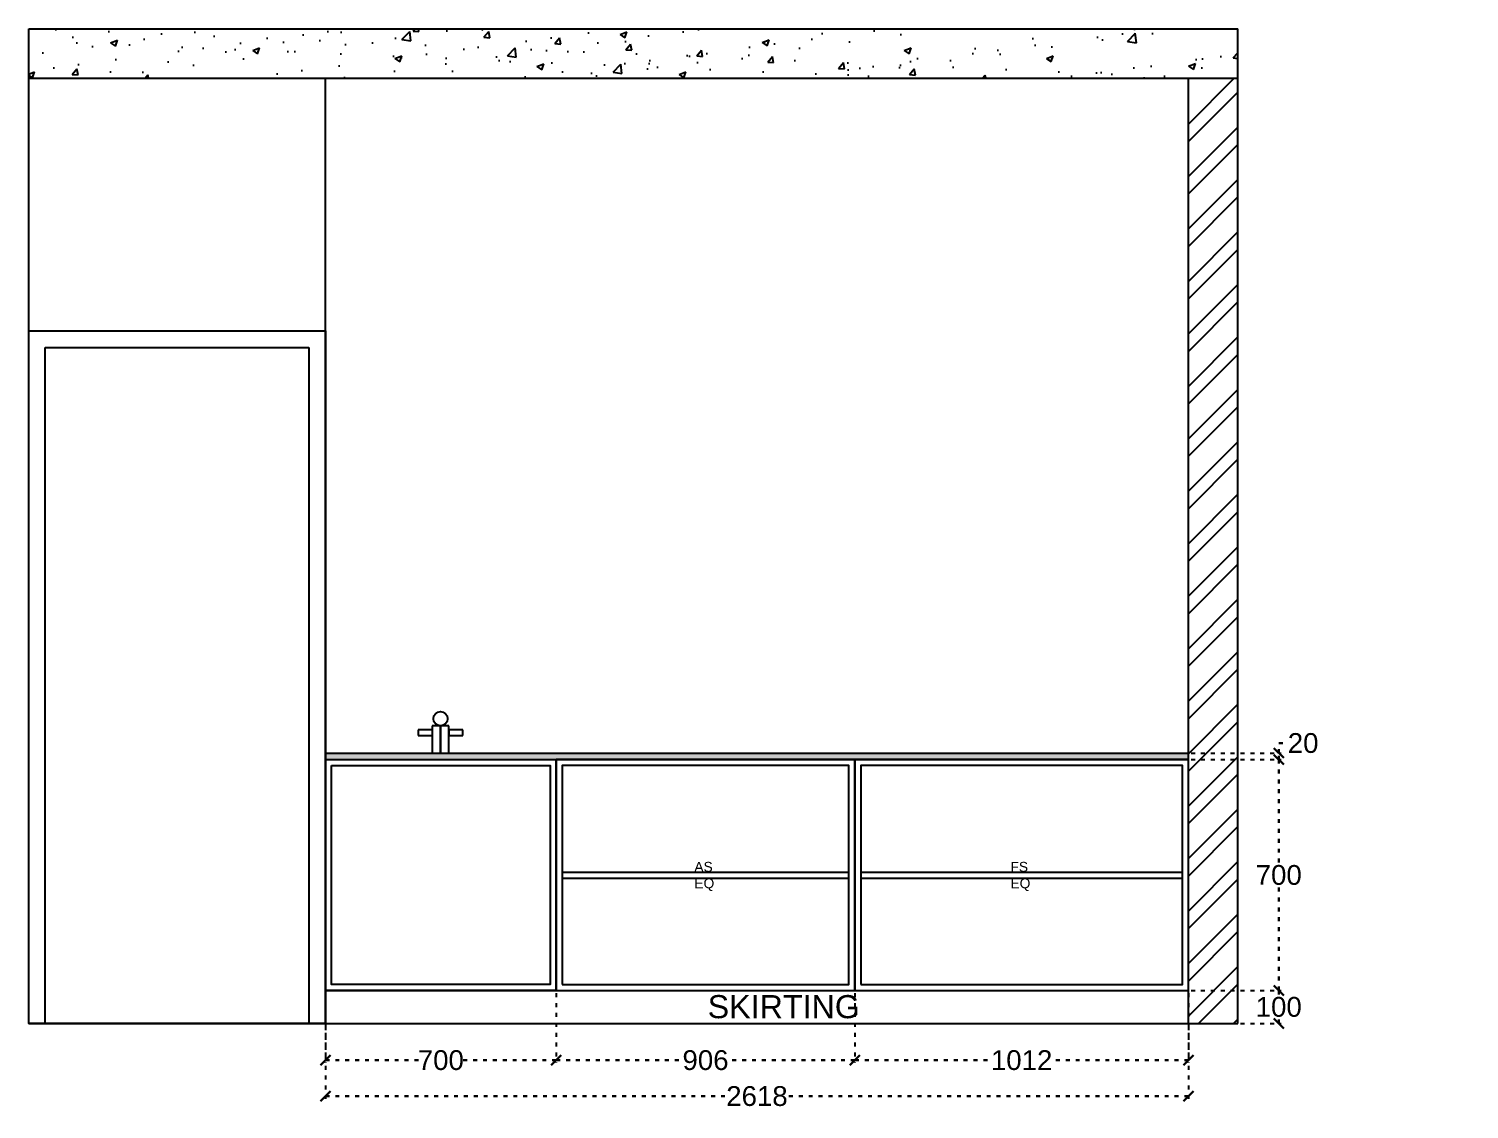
# Model space of a CAD drawing. Header units: millimetres. Extents: x 220712 to 1505573, y -354410 to 241923.
# Drawn here: x 236262 to 240632, y 90623 to 93899 of the extents above; entities that cross this region are included whole.
import ezdxf

# ---------------------------------------------------------------- set-up
doc = ezdxf.new("R2010")
doc.units = ezdxf.units.MM
doc.header["$MEASUREMENT"] = 0
doc.linetypes.add('ACAD_ISO03W100', pattern=[30, 12, -18])
doc.layers.add('Walls', color=253, linetype='Continuous')
doc.layers.add('Words', color=7, linetype='Continuous')
doc.styles.get("Standard").update_dxf_attribs({"font": 'arial.ttf'})
doc.dimstyles.get("Standard").update_dxf_attribs({"dimtxt": 60, "dimasz": 30, "dimexe": 7.75, "dimexo": 8.13, "dimgap": 0.63, "dimtad": 0, "dimtih": 1, "dimtoh": 1, "dimdec": 0, "dimzin": 0, "dimtxsty": 'Standard', "dimblk": 'OBLIQUE', "dimcen": 2.25, "dimclrd": 1, "dimclre": 1, "dimclrt": 1, "dimadec": 0, "dimazin": 0, "dimtfac": 1, "dimtdec": 0, "dimtofl": 0, "dimtmove": 0, "dimatfit": 3, "dimfxl": 1, "dimtolj": 1, "dimtzin": 0, "dimlwd": 30, "dimarcsym": 0})

# ---------------------------------------------------------------- blocks, each defined once
blk = doc.blocks.new('_Oblique')
at = {"color": 0, "linetype": 'ByBlock', "lineweight": -2}
blk.add_line((-0.5, -0.5), (0.5, 0.5), dxfattribs=at)
blk = doc.blocks.new('*D1401')
at = {"layer": 'Defpoints', "color": 0, "linetype": 'ACAD_ISO03W100', "transparency": 16777216}
for p in [(237162, 90983), (237862, 90983), (237862, 90771.5)]:
    blk.add_point(p, dxfattribs=at)
at = {"layer": 'Walls', "color": 1, "linetype": 'ACAD_ISO03W100', "lineweight": -2, "transparency": 16777216}
for p, q in [((237162, 90974.9), (237162, 90763.7)), ((237862, 90974.9), (237862, 90763.7))]:
    blk.add_line(p, q, dxfattribs=at)
at = {"layer": 'Walls', "color": 1, "linetype": 'ACAD_ISO03W100', "lineweight": 30, "transparency": 16777216}
for p, q in [((237162, 90771.5), (237445.4, 90771.5)), ((237862, 90771.5), (237578.6, 90771.5))]:
    blk.add_line(p, q, dxfattribs=at)
at = {"layer": 'Walls', "color": 1, "linetype": 'ACAD_ISO03W100', "lineweight": 30, "transparency": 16777216, "xscale": 30, "yscale": 30, "zscale": 30, "rotation": 180}
blk.add_blockref('_Oblique', (237162, 90771.5), dxfattribs=at)
at = {"layer": 'Walls', "color": 1, "linetype": 'ACAD_ISO03W100', "lineweight": 30, "transparency": 16777216, "xscale": 30, "yscale": 30, "zscale": 30}
blk.add_blockref('_Oblique', (237862, 90771.5), dxfattribs=at)
at = {"layer": 'Walls', "color": 1, "linetype": 'ACAD_ISO03W100', "transparency": 16777216, "insert": (237512, 90771.5), "char_height": 60, "attachment_point": 5}
blk.add_mtext('\\A1;700', dxfattribs=at)
blk = doc.blocks.new('*D1398')
at = {"layer": 'Defpoints', "color": 0, "linetype": 'ACAD_ISO03W100', "transparency": 16777216}
for p in [(237862, 90983), (238768, 90983), (238768, 90771.5)]:
    blk.add_point(p, dxfattribs=at)
at = {"layer": 'Walls', "color": 1, "linetype": 'ACAD_ISO03W100', "lineweight": -2, "transparency": 16777216}
for p, q in [((237862, 90974.9), (237862, 90763.7)), ((238768, 90974.9), (238768, 90763.7))]:
    blk.add_line(p, q, dxfattribs=at)
at = {"layer": 'Walls', "color": 1, "linetype": 'ACAD_ISO03W100', "lineweight": 30, "transparency": 16777216}
for p, q in [((237862, 90771.5), (238248.1, 90771.5)), ((238768, 90771.5), (238381.9, 90771.5))]:
    blk.add_line(p, q, dxfattribs=at)
at = {"layer": 'Walls', "color": 1, "linetype": 'ACAD_ISO03W100', "lineweight": 30, "transparency": 16777216, "xscale": 30, "yscale": 30, "zscale": 30, "rotation": 180}
blk.add_blockref('_Oblique', (237862, 90771.5), dxfattribs=at)
at = {"layer": 'Walls', "color": 1, "linetype": 'ACAD_ISO03W100', "lineweight": 30, "transparency": 16777216, "xscale": 30, "yscale": 30, "zscale": 30}
blk.add_blockref('_Oblique', (238768, 90771.5), dxfattribs=at)
at = {"layer": 'Walls', "color": 1, "linetype": 'ACAD_ISO03W100', "transparency": 16777216, "insert": (238315, 90771.5), "char_height": 60, "attachment_point": 5}
blk.add_mtext('\\A1;906', dxfattribs=at)
blk = doc.blocks.new('*D1397')
at = {"layer": 'Defpoints', "color": 0, "linetype": 'ACAD_ISO03W100', "transparency": 16777216}
for p in [(238768, 90983), (239780, 90983), (239780, 90771.5)]:
    blk.add_point(p, dxfattribs=at)
at = {"layer": 'Walls', "color": 1, "linetype": 'ACAD_ISO03W100', "lineweight": -2, "transparency": 16777216}
for p, q in [((238768, 90974.9), (238768, 90763.7)), ((239780, 90974.9), (239780, 90763.7))]:
    blk.add_line(p, q, dxfattribs=at)
at = {"layer": 'Walls', "color": 1, "linetype": 'ACAD_ISO03W100', "lineweight": 30, "transparency": 16777216}
for p, q in [((238768, 90771.5), (239186.9, 90771.5)), ((239780, 90771.5), (239361.1, 90771.5))]:
    blk.add_line(p, q, dxfattribs=at)
at = {"layer": 'Walls', "color": 1, "linetype": 'ACAD_ISO03W100', "lineweight": 30, "transparency": 16777216, "xscale": 30, "yscale": 30, "zscale": 30, "rotation": 180}
blk.add_blockref('_Oblique', (238768, 90771.5), dxfattribs=at)
at = {"layer": 'Walls', "color": 1, "linetype": 'ACAD_ISO03W100', "lineweight": 30, "transparency": 16777216, "xscale": 30, "yscale": 30, "zscale": 30}
blk.add_blockref('_Oblique', (239780, 90771.5), dxfattribs=at)
at = {"layer": 'Walls', "color": 1, "linetype": 'ACAD_ISO03W100', "transparency": 16777216, "insert": (239274, 90771.5), "char_height": 60, "attachment_point": 5}
blk.add_mtext('\\A1;1012', dxfattribs=at)
blk = doc.blocks.new('*D1399')
at = {"layer": 'Defpoints', "color": 0, "linetype": 'ACAD_ISO03W100', "transparency": 16777216}
for p in [(239780, 90983), (240054, 90983), (239780, 90883)]:
    blk.add_point(p, dxfattribs=at)
at = {"layer": 'Walls', "color": 1, "linetype": 'ACAD_ISO03W100', "lineweight": -2, "transparency": 16777216}
for p, q in [((239788.1, 90983), (240061.8, 90983)), ((239788.1, 90883), (240061.8, 90883))]:
    blk.add_line(p, q, dxfattribs=at)
at = {"layer": 'Walls', "color": 1, "linetype": 'ACAD_ISO03W100', "lineweight": 30, "transparency": 16777216}
for p, q in [((240054, 90983), (240054, 90964.3)), ((240054, 90883), (240054, 90901.7))]:
    blk.add_line(p, q, dxfattribs=at)
at = {"layer": 'Walls', "color": 1, "linetype": 'ACAD_ISO03W100', "lineweight": 30, "transparency": 16777216, "xscale": 30, "yscale": 30, "zscale": 30}
for p, rotation in [((240054, 90983), 90), ((240054, 90883), 270)]:
    blk.add_blockref('_Oblique', p, dxfattribs=dict(at, rotation=rotation))
at = {"layer": 'Walls', "color": 1, "linetype": 'ACAD_ISO03W100', "transparency": 16777216, "insert": (240054, 90933), "char_height": 60, "attachment_point": 5}
blk.add_mtext('\\A1;100', dxfattribs=at)
blk = doc.blocks.new('*D1400')
at = {"layer": 'Defpoints', "color": 0, "linetype": 'ACAD_ISO03W100', "transparency": 16777216}
for p in [(239780, 91683), (240054, 91683), (239780, 90983)]:
    blk.add_point(p, dxfattribs=at)
at = {"layer": 'Walls', "color": 1, "linetype": 'ACAD_ISO03W100', "lineweight": -2, "transparency": 16777216}
for p, q in [((239788.1, 91683), (240061.8, 91683)), ((239788.1, 90983), (240061.8, 90983))]:
    blk.add_line(p, q, dxfattribs=at)
at = {"layer": 'Walls', "color": 1, "linetype": 'ACAD_ISO03W100', "lineweight": 30, "transparency": 16777216}
for p, q in [((240054, 91683), (240054, 91364.3)), ((240054, 90983), (240054, 91301.7))]:
    blk.add_line(p, q, dxfattribs=at)
at = {"layer": 'Walls', "color": 1, "linetype": 'ACAD_ISO03W100', "lineweight": 30, "transparency": 16777216, "xscale": 30, "yscale": 30, "zscale": 30}
for p, rotation in [((240054, 91683), 90), ((240054, 90983), 270)]:
    blk.add_blockref('_Oblique', p, dxfattribs=dict(at, rotation=rotation))
at = {"layer": 'Walls', "color": 1, "linetype": 'ACAD_ISO03W100', "transparency": 16777216, "insert": (240054, 91333), "char_height": 60, "attachment_point": 5}
blk.add_mtext('\\A1;700', dxfattribs=at)
blk = doc.blocks.new('*D1402')
at = {"layer": 'Defpoints', "color": 0, "linetype": 'ACAD_ISO03W100', "transparency": 16777216}
for p in [(239780, 91703), (239780, 91683), (240054, 91703)]:
    blk.add_point(p, dxfattribs=at)
at = {"layer": 'Walls', "color": 1, "linetype": 'ACAD_ISO03W100', "lineweight": 30, "transparency": 16777216}
for p, q in [((240054, 91703), (240054, 91733)), ((240054, 91733), (240084, 91733)), ((240054, 91683), (240054, 91703))]:
    blk.add_line(p, q, dxfattribs=at)
at = {"layer": 'Walls', "color": 1, "linetype": 'ACAD_ISO03W100', "lineweight": -2, "transparency": 16777216}
for p, q in [((239788.1, 91703), (240061.8, 91703)), ((239788.1, 91683), (240061.8, 91683))]:
    blk.add_line(p, q, dxfattribs=at)
at = {"layer": 'Walls', "color": 1, "linetype": 'ACAD_ISO03W100', "lineweight": 30, "transparency": 16777216, "xscale": 30, "yscale": 30, "zscale": 30}
for p, rotation in [((240054, 91703), 90), ((240054, 91683), 270)]:
    blk.add_blockref('_Oblique', p, dxfattribs=dict(at, rotation=rotation))
at = {"layer": 'Walls', "color": 1, "linetype": 'ACAD_ISO03W100', "transparency": 16777216, "insert": (240128, 91733), "char_height": 60, "attachment_point": 5}
blk.add_mtext('\\A1;20', dxfattribs=at)
blk = doc.blocks.new('*D1403')
at = {"layer": 'Defpoints', "color": 0, "linetype": 'ACAD_ISO03W100', "transparency": 16777216}
for p in [(237162, 90883), (239780, 90883), (239780, 90662.5)]:
    blk.add_point(p, dxfattribs=at)
at = {"layer": 'Walls', "color": 1, "linetype": 'ACAD_ISO03W100', "lineweight": -2, "transparency": 16777216}
for p, q in [((237162, 90874.9), (237162, 90654.8)), ((239780, 90874.9), (239780, 90654.8))]:
    blk.add_line(p, q, dxfattribs=at)
at = {"layer": 'Walls', "color": 1, "linetype": 'ACAD_ISO03W100', "lineweight": 30, "transparency": 16777216}
for p, q in [((237162, 90662.5), (238380.2, 90662.5)), ((239780, 90662.5), (238561.8, 90662.5))]:
    blk.add_line(p, q, dxfattribs=at)
at = {"layer": 'Walls', "color": 1, "linetype": 'ACAD_ISO03W100', "lineweight": 30, "transparency": 16777216, "xscale": 30, "yscale": 30, "zscale": 30, "rotation": 180}
blk.add_blockref('_Oblique', (237162, 90662.5), dxfattribs=at)
at = {"layer": 'Walls', "color": 1, "linetype": 'ACAD_ISO03W100', "lineweight": 30, "transparency": 16777216, "xscale": 30, "yscale": 30, "zscale": 30}
blk.add_blockref('_Oblique', (239780, 90662.5), dxfattribs=at)
at = {"layer": 'Walls', "color": 1, "linetype": 'ACAD_ISO03W100', "transparency": 16777216, "insert": (238471, 90662.5), "char_height": 60, "attachment_point": 5}
blk.add_mtext('\\A1;2618', dxfattribs=at)

msp = doc.modelspace()

# ---------------------------------------------------------------- hatches: boundary and pattern name
at = {"layer": 'Walls', "true_color": 0xc7c8ca}
h = msp.add_hatch(dxfattribs=at)
h.set_pattern_fill('AR-CONC', color=9, scale=30)
h.set_pattern_definition([(50, (15137, -3662.5), (215.17805, -18.82564), [22.5, -247.5]), (355, (15137, -3662.5), (-41.6254, 225.65764), [18, -198]), (100.45144, (15154.93, -3664.07), (173.55265, 206.832), [19.12206, -210.34263]), (46.1842, (15137, -3602.5), (320.1724, -49.65578), [33.75, -371.25]), (96.63564, (15163.68, -3606.64), (280.3986, 292.2356), [28.6831, -315.51413]), (351.18416, (15137, -3602.5), (280.3986, 292.2356), [27, -297]), (21, (15167, -3617.5), (179.07212, -120.78567), [22.5, -247.5]), (326, (15167, -3617.5), (72.9946, 217.54501), [18, -198]), (71.45144, (15181.92, -3627.57), (252.06671, 96.75935), [19.12206, -210.34263]), (37.5, (15137, -3662.5), (3.647957, 99.868156), [0, -195.6, 0, -201, 0, -198.75]), (7.5, (15137, -3662.5), (78.92086, 118.323514), [0, -114.6, 0, -191.1, 0, -75.75]), (327.5, (15070.1, -3662.5), (160.14673, -6.766462), [0, -75, 0, -234, 0, -310.5]), (317.5, (15040.1, -3662.5), (174.95585, 30.031495), [0, -97.5, 0, -155.4, 0, -220.5])])
h.paths.add_polyline_path([(239930, 93749), (239930, 93899), (236262, 93899), (236262, 93749)])
at = {"layer": 'Walls', "linetype": 'ACAD_ISO03W100', "true_color": 0x636466}
h = msp.add_hatch(color=251, dxfattribs=at)
h.dxf.hatch_style = 1
h.paths.add_polyline_path([(244034.5, 91703), (241319.5, 91703), (241319.5, 91683), (244034.5, 91683)])
h.paths.add_polyline_path([(239780, 91703), (237162, 91703), (237162, 91683), (239780, 91683)])

# ---------------------------------------------------------------- linework, layer by layer
at = {"layer": 'Walls', "color": 18, "true_color": 0x000000}
for p, q in [((236262, 93899), (239930, 93899)), ((236262, 90883), (236262, 93899)), ((239930, 90883), (239930, 93899)), ((236262, 93749), (239930, 93749)), ((237162, 90883), (237162, 93749)), ((239780, 90883), (239780, 93749)), ((236262, 92983), (237162, 92983)), ((236312, 92933), (237112, 92933)), ((236312, 90883), (236312, 92933)), ((237112, 92933), (237112, 90883)), ((236262, 90883), (239930, 90883))]:
    msp.add_line(p, q, dxfattribs=at)
at = {"layer": 'Walls', "color": 9, "linetype": 'Continuous', "true_color": 0xc7c8ca}
for p, q in [((239780, 93610.3), (239918.7, 93749)), ((239780, 93557.3), (239930, 93707.3)), ((239780, 93451.2), (239930, 93601.2)), ((239780, 93398.2), (239930, 93548.2)), ((239780, 93292.1), (239930, 93442.1)), ((239780, 93239.1), (239930, 93389.1)), ((239780, 93133), (239930, 93283)), ((239780, 93080), (239930, 93230)), ((239780, 92973.9), (239930, 93123.9)), ((239780, 92920.9), (239930, 93070.9)), ((239780, 92814.8), (239930, 92964.8)), ((239780, 92761.8), (239930, 92911.8)), ((239780, 92655.7), (239930, 92805.7)), ((239780, 92602.7), (239930, 92752.7)), ((239780, 92496.6), (239930, 92646.6)), ((239780, 92443.6), (239930, 92593.6)), ((239780, 92337.5), (239930, 92487.5)), ((239780, 92284.5), (239930, 92434.5)), ((239780, 92178.4), (239930, 92328.4)), ((239780, 92125.4), (239930, 92275.4)), ((239780, 92019.3), (239930, 92169.3)), ((239780, 91966.3), (239930, 92116.3)), ((239780, 91860.2), (239930, 92010.2)), ((239780, 91807.2), (239930, 91957.2)), ((239780, 91701.1), (239930, 91851.1)), ((239780, 91648.1), (239930, 91798.1)), ((239780, 91542), (239930, 91692)), ((239780, 91489), (239930, 91639)), ((239780, 91382.9), (239930, 91532.9)), ((239780, 91329.9), (239930, 91479.9)), ((239780, 91223.8), (239930, 91373.8)), ((239780, 91170.8), (239930, 91320.8)), ((239780, 91064.7), (239930, 91214.7)), ((239780, 91011.7), (239930, 91161.7)), ((239780, 90905.6), (239930, 91055.6)), ((239810.4, 90883), (239930, 91002.6)), ((239916.5, 90883), (239930, 90896.5))]:
    msp.add_line(p, q, dxfattribs=at)
at = {"layer": 'Walls', "color": 18, "linetype": 'ByBlock', "true_color": 0x000000}
for p, q in [((237485.9, 91772.9), (237443, 91772.9)), ((237443, 91772.9), (237443, 91756.1)), ((237511, 91785.5), (237485.9, 91785.5)), ((237485.9, 91785.5), (237485.9, 91703)), ((237511, 91703), (237511, 91785.5)), ((237536, 91785.5), (237511, 91785.5)), ((237511, 91785.5), (237511, 91703)), ((237536, 91703), (237536, 91785.5)), ((237578.9, 91772.9), (237536, 91772.9)), ((237536, 91772.9), (237536, 91772.9)), ((237536, 91772.9), (237536, 91756.1)), ((237578.9, 91756.1), (237578.9, 91772.9)), ((237443, 91756.1), (237485.9, 91756.1)), ((237536, 91756.1), (237578.9, 91756.1))]:
    msp.add_line(p, q, dxfattribs=at)
at = {"layer": 'Walls', "color": 159, "true_color": 0x22346e}
for p, q in [((237162, 91703), (239780, 91703)), ((237162, 91683), (239780, 91683)), ((237862, 90983), (237862, 91683)), ((238768, 90983), (238768, 91683)), ((237880, 91342), (238750, 91342)), ((238786, 91342), (239762, 91342)), ((237880, 91324), (238750, 91324)), ((238786, 91324), (239762, 91324)), ((237162, 90983), (239780, 90983))]:
    msp.add_line(p, q, dxfattribs=at)
at = {"layer": 'Walls', "color": 18, "true_color": 0x000000}
msp.add_lwpolyline([(236262, 92983), (237162, 92983), (237162, 90883), (236262, 90883)], close=True, dxfattribs=at)
at = {"layer": 'Walls', "color": 159, "true_color": 0x22346e}
for points in [[(237162, 91683), (237862, 91683), (237862, 90983), (237162, 90983)], [(237862, 90983), (238768, 90983), (238768, 91683), (237862, 91683)], [(238768, 90983), (239780, 90983), (239780, 91683), (238768, 91683)], [(237180, 91665), (237844, 91665), (237844, 91001), (237180, 91001)], [(237880, 91001), (238750, 91001), (238750, 91665), (237880, 91665)], [(238786, 91001), (239762, 91001), (239762, 91665), (238786, 91665)]]:
    msp.add_lwpolyline(points, close=True, dxfattribs=at)
at = {"layer": 'Walls', "color": 18, "linetype": 'ByBlock', "true_color": 0x000000}
msp.add_circle((237511, 91807), 21.5, dxfattribs=at)

# ---------------------------------------------------------------- texts
at = {"insert": (238321.5, 90969), "char_height": 70, "attachment_point": 1}
msp.add_mtext_dynamic_manual_height_columns('SKIRTING', width=1609.978, gutter_width=12.5, heights=[0], dxfattribs=at)
at = {"layer": 'Words', "color": 0, "char_height": 30, "attachment_point": 1}
for s, insert in [('AS\\PEQ', (238281, 91373)), ('FS\\PEQ', (239240, 91373))]:
    msp.add_mtext_dynamic_manual_height_columns(s, width=1178.022, gutter_width=866.4, heights=[0], dxfattribs=dict(at, insert=insert))

# ---------------------------------------------------------------- dimensions: what is measured, and where the dimension line sits
at = {"layer": 'Walls', "color": 9, "linetype": 'ACAD_ISO03W100', "true_color": 0xc7c8ca}
for base, p1, p2, picture, middle in [((240054, 91703), (239780, 91683), (239780, 91703), '*D1402', (240128, 91733)), ((240054, 91683), (239780, 90983), (239780, 91683), '*D1400', (240054, 91333)), ((240054, 90983), (239780, 90883), (239780, 90983), '*D1399', (240054, 90933))]:
    dim = msp.add_linear_dim(base=base, p1=p1, p2=p2, angle=90, dimstyle='Standard', dxfattribs=at)
    dim.commit()
    dim.dimension.update_dxf_attribs({"geometry": picture, "text_midpoint": middle})
for base, p1, p2, picture, middle in [((237862, 90771.5), (237162, 90983), (237862, 90983), '*D1401', (237512, 90771.5)), ((238768, 90771.5), (237862, 90983), (238768, 90983), '*D1398', (238315, 90771.5)), ((239780, 90771.5), (238768, 90983), (239780, 90983), '*D1397', (239274, 90771.5)), ((239780, 90662.5), (237162, 90883), (239780, 90883), '*D1403', (238471, 90662.5))]:
    dim = msp.add_linear_dim(base=base, p1=p1, p2=p2, dimstyle='Standard', dxfattribs=at)
    dim.commit()
    dim.dimension.update_dxf_attribs({"geometry": picture, "text_midpoint": middle})

doc.saveas('drawing.dxf')
